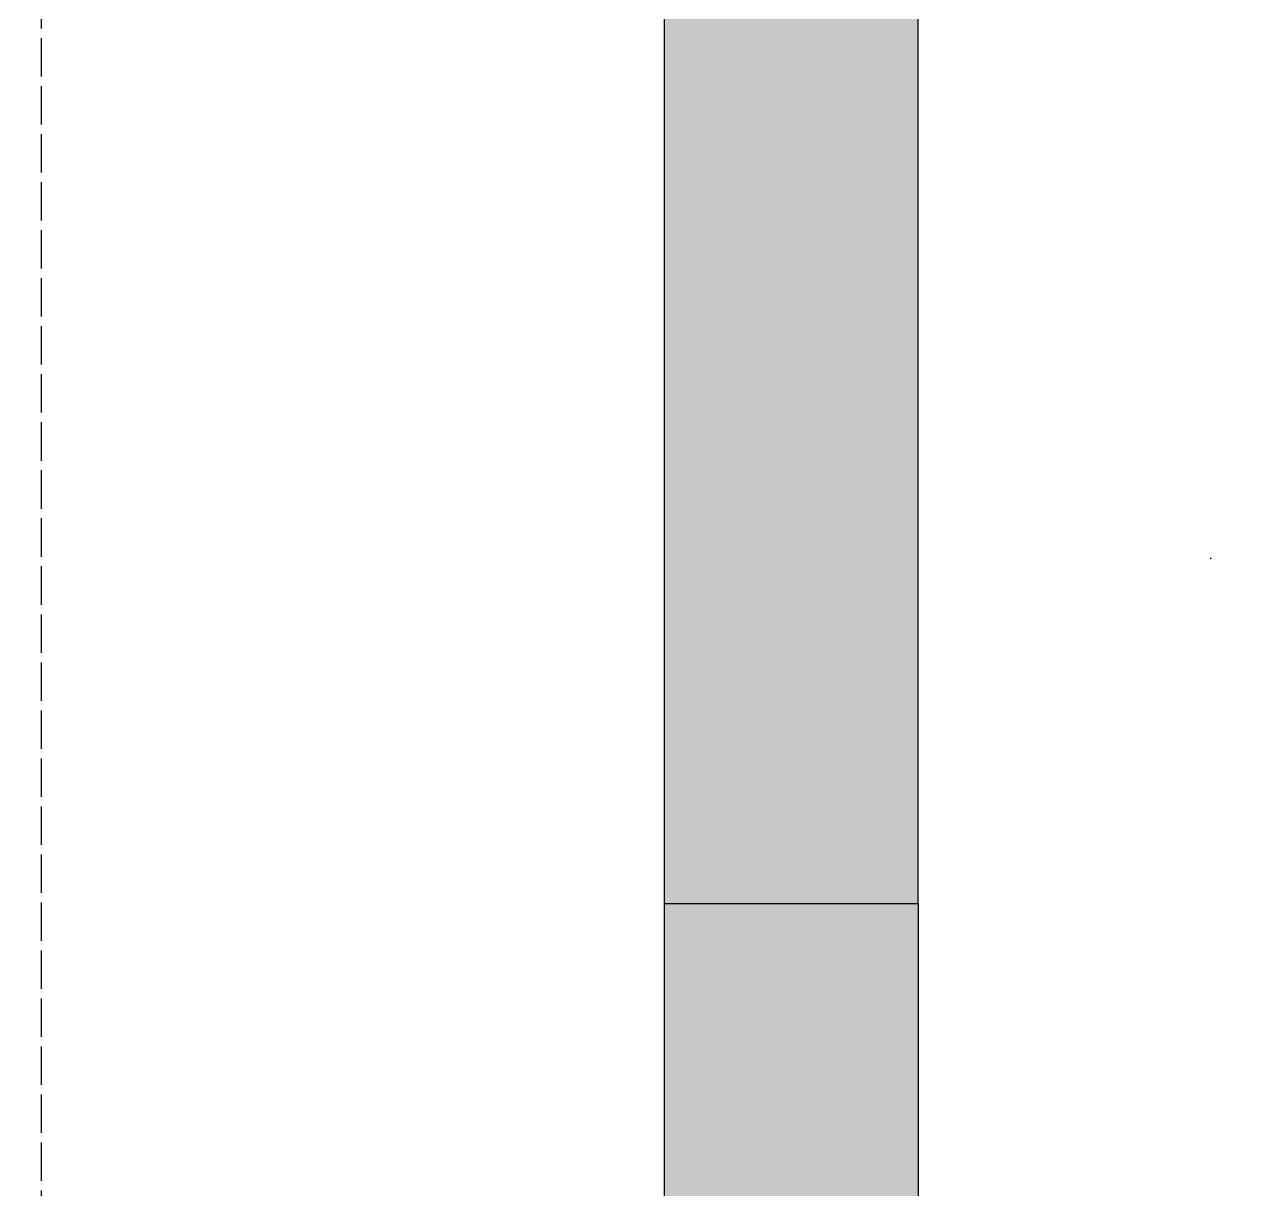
# Model space of a CAD drawing. Header units: metres. Extents: x 15 to 19845, y -1293 to 4968.
# Drawn here: x 800.1 to 1184.7, y 323.7 to 687.8 of the extents above; entities that cross this region are included whole.
import ezdxf

# ---------------------------------------------------------------- set-up
doc = ezdxf.new("R2010")
doc.units = ezdxf.units.M
doc.linetypes.add('ACAD_ISO02W100', pattern=[15, 12, -3])
doc.layers.add('piping', color=30, linetype='ACAD_ISO02W100', lineweight=140)
doc.styles.get("Standard").update_dxf_attribs({"font": 'arial.ttf'})
doc.dimstyles.new('ISO-25', dxfattribs={"dimtxt": 2.5, "dimasz": 2.5, "dimexe": 1.25, "dimexo": 0.625, "dimtad": 1, "dimtih": 1, "dimtoh": 1, "dimtxsty": 'Standard', "dimcen": 2.5, "dimadec": 0, "dimazin": 0, "dimtfac": 1, "dimtmove": 0, "dimatfit": 3, "dimfxl": 1, "dimarcsym": 0})

# ---------------------------------------------------------------- blocks, each defined once
blk = doc.blocks.new('E-LIGHT-SWITCH')
for p, q in [((-0.04, 0.19), (-0.05, 0.17)), ((-0.05, 0.17), (-0.05, 0.15)), ((-0.05, 0.15), (-0.05, 0.14)), ((-0.05, 0.14), (-0.04, 0.13)), ((-0.04, 0.04), (-0.05, 0.05)), ((-0.02, 0.2), (-0.04, 0.19)), ((-0.04, 0.13), (0, 0.11)), ((-0.02, 0.03), (-0.04, 0.04)), ((0, 0.2), (-0.02, 0.2)), ((0, 0.03), (-0.02, 0.03)), ((0, 0.23), (0, 0)), ((0.02, 0.2), (0, 0.2)), ((0, 0.11), (0.04, 0.09)), ((0.02, 0.03), (0, 0.03)), ((0.04, 0.19), (0.02, 0.2)), ((0.05, 0.04), (0.02, 0.03)), ((0.05, 0.18), (0.04, 0.19)), ((0.04, 0.09), (0.05, 0.07)), ((0.05, 0.07), (0.06, 0.06)), ((0.06, 0.05), (0.05, 0.04)), ((0.06, 0.06), (0.06, 0.05))]:
    blk.add_line(p, q)
blk = doc.blocks.new('*D57')
at = {"layer": 'Defpoints', "color": 0, "transparency": 16777216}
for p in [(1000.03, 746.11), (805.35, -246.84), (1000.03, -246.84)]:
    blk.add_point(p, dxfattribs=at)
at = {"layer": 'piping', "color": 0, "lineweight": -2, "transparency": 16777216}
for p, q in [((999.4, 746.11), (804.1, 746.11)), ((805.35, 743.61), (805.35, 251.76)), ((805.35, -244.34), (805.35, 247.51)), ((999.4, -246.84), (804.1, -246.84))]:
    blk.add_line(p, q, dxfattribs=at)
at = {"layer": 'piping', "color": 0, "transparency": 16777216}
for points in [[(804.93, 743.61), (805.77, 743.61), (805.35, 746.11)], [(804.93, -244.34), (805.77, -244.34), (805.35, -246.84)]]:
    blk.add_solid(points, dxfattribs=at)
at = {"layer": 'piping', "color": 0, "transparency": 16777216, "insert": (805.35, 249.64), "char_height": 2.5, "attachment_point": 5}
blk.add_mtext('992,95', dxfattribs=at)

msp = doc.modelspace()

# ---------------------------------------------------------------- hatches: boundary and pattern name
at = {"layer": 'piping', "true_color": 0xc7c8ca}
h = msp.add_hatch(color=9, dxfattribs=at)
h.dxf.hatch_style = 1
h.paths.add_polyline_path([(1079.367, 746.111), (1000.027, 746.111), (1000.027, 413.252), (1079.367, 413.252)])
h.paths.add_polyline_path([(1079.367, 413.252), (1000.027, 413.252), (1000.027, -246.841), (1955.046, -246.841), (1955.046, -164.788), (1079.367, -164.788)])
h.paths.add_polyline_path([(3985.866, -164.788), (3376.527, -164.788), (3234.623, -164.788), (2608.066, -164.788), (2608.066, -246.841), (3985.866, -246.841)])
h.paths.add_polyline_path([(5544.62, -164.788), (5094.749, -164.788), (5094.749, -246.841), (5544.62, -246.841)])
h.paths.add_polyline_path([(5094.749, -164.788), (4726.733, -164.788), (4638.886, -164.788), (4638.886, -246.841), (5094.749, -246.841)])
h.paths.add_polyline_path([(5094.749, 692.5), (4997.27, 692.5), (4997.27, -144.788), (5094.749, -144.788)])

# ---------------------------------------------------------------- linework, layer by layer
for p, q in [((1000.027, 413.252), (1000.027, 746.111)), ((1079.367, 413.252), (1079.367, 746.111)), ((1000.027, -246.841), (1000.027, 413.252)), ((1000.027, 413.252), (1000.027, 413.252)), ((1000.027, 413.252), (1000.027, 413.252)), ((1000.027, 413.252), (1079.367, 413.252)), ((1079.367, 413.252), (1079.367, -164.788))]:
    msp.add_line(p, q)

# ---------------------------------------------------------------- block references
msp.add_blockref('E-LIGHT-SWITCH', (1170.707, 520.935))

# ---------------------------------------------------------------- dimensions: what is measured, and where the dimension line sits
at = {"layer": 'piping'}
dim = msp.add_linear_dim(base=(805.349, -246.841), p1=(1000.027, 746.111), p2=(1000.027, -246.841), angle=90, dimstyle='ISO-25', dxfattribs=at)
dim.commit()
dim.dimension.update_dxf_attribs({"geometry": '*D57', "text_midpoint": (805.349, 249.635)})

doc.saveas('drawing.dxf')
